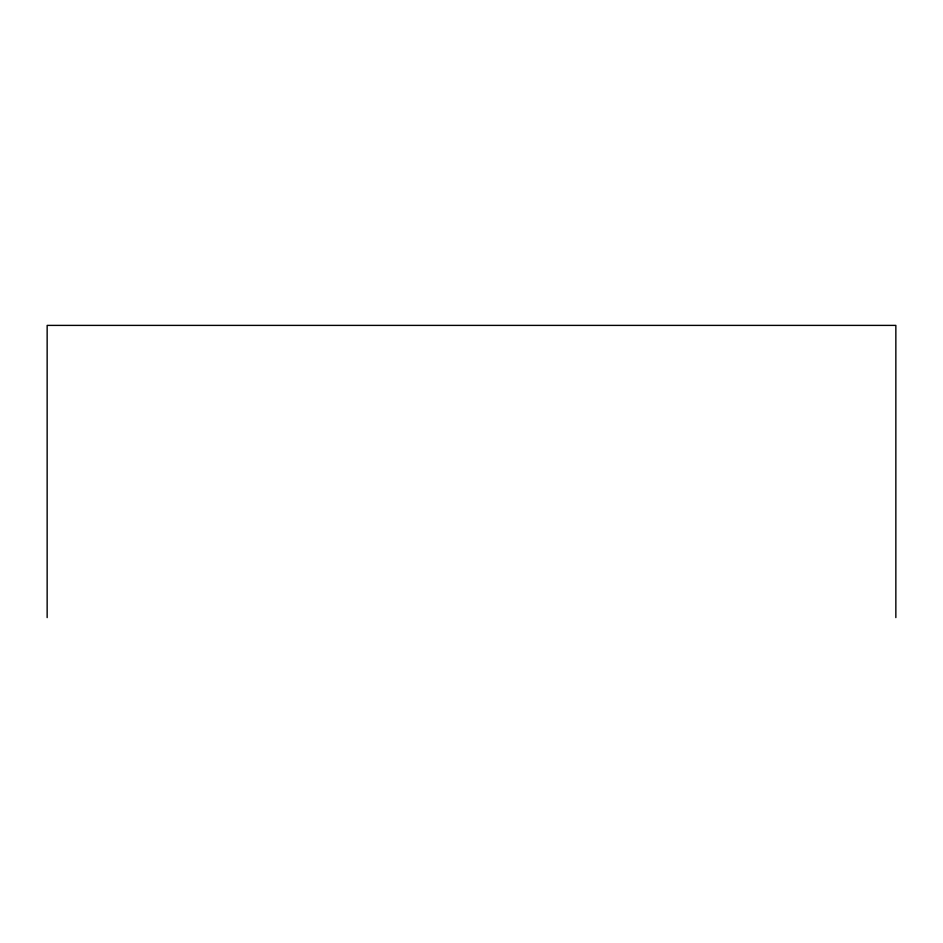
<?xml version="1.0" encoding="UTF-8"?>
<svg xmlns="http://www.w3.org/2000/svg" width="943" height="943" viewBox="0 0 943 943"><rect width="100%" height="100%" fill="white"/><g stroke="black" fill="none" stroke-linecap="round" stroke-linejoin="round"><path stroke-width="1.41" d="M895.85 617.606L895.85 325.394L47.15 325.394L47.15 617.606"/></g></svg>
